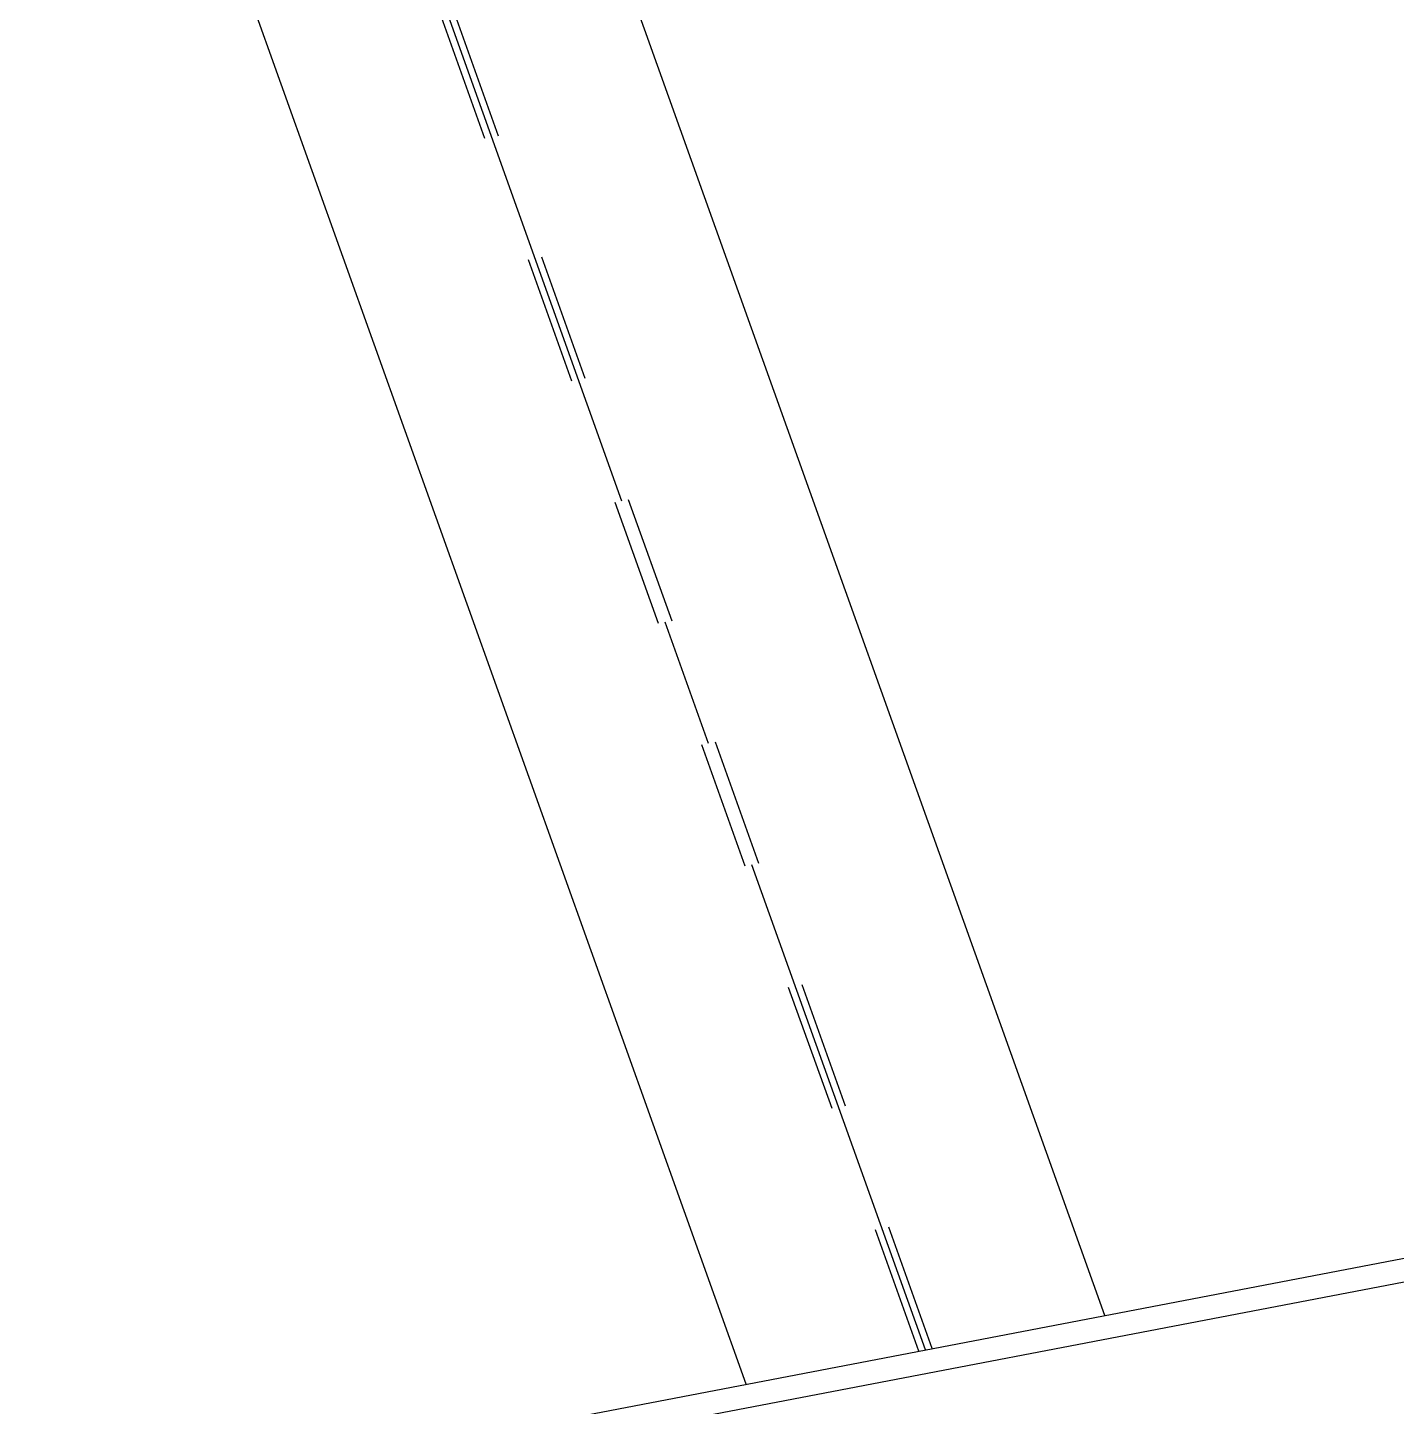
# Model space of a CAD drawing. Header units: metres. Extents: x 2681481 to 2682537, y 1228589 to 1229401.
# Drawn here: x 2681856.747 to 2681857.81, y 1228895.269 to 1228896.34 of the extents above; entities that cross this region are included whole.
import ezdxf

# ---------------------------------------------------------------- set-up
doc = ezdxf.new("R2010")
doc.units = ezdxf.units.M
for name, pattern in [('AUSGEZOGEN', [0]), ('PHANTOM2_S8', [0.6, 0.4, -0.1, 0, -0.1]), ('STRICHLINIE_S4', [0.2, 0.1, -0.1])]:
    doc.linetypes.add(name, pattern=pattern)
doc.layers.add('Standard', color=7, linetype='AUSGEZOGEN', lineweight=25)

msp = doc.modelspace()

# ---------------------------------------------------------------- linework, layer by layer
at = {"layer": 'Standard', "color": 252, "linetype": 'AUSGEZOGEN', "lineweight": 25, "transparency": 33554687}
for p, q in [((2681857.5835, 1228895.3396), (2681855.7941, 1228900.3427)), ((2681857.3052, 1228895.2862), (2681855.5998, 1228900.0545)), ((2681852.9522, 1228894.4522), (2681862.6357, 1228896.3075)), ((2681852.9405, 1228894.4317), (2681862.6391, 1228896.2899))]:
    msp.add_line(p, q, dxfattribs=at)
at = {"layer": 'Standard', "color": 252, "linetype": 'PHANTOM2_S8', "lineweight": 25, "transparency": 33554687}
msp.add_line((2681857.4443, 1228895.3129), (2681855.697, 1228900.1986), dxfattribs=at)
at = {"layer": 'Standard', "color": 252, "linetype": 'STRICHLINIE_S4', "lineweight": 25, "transparency": 33554687}
for p, q in [((2681857.4496, 1228895.3139), (2681855.7006, 1228900.204)), ((2681857.4391, 1228895.3119), (2681855.6933, 1228900.1932))]:
    msp.add_line(p, q, dxfattribs=at)

doc.saveas('drawing.dxf')
